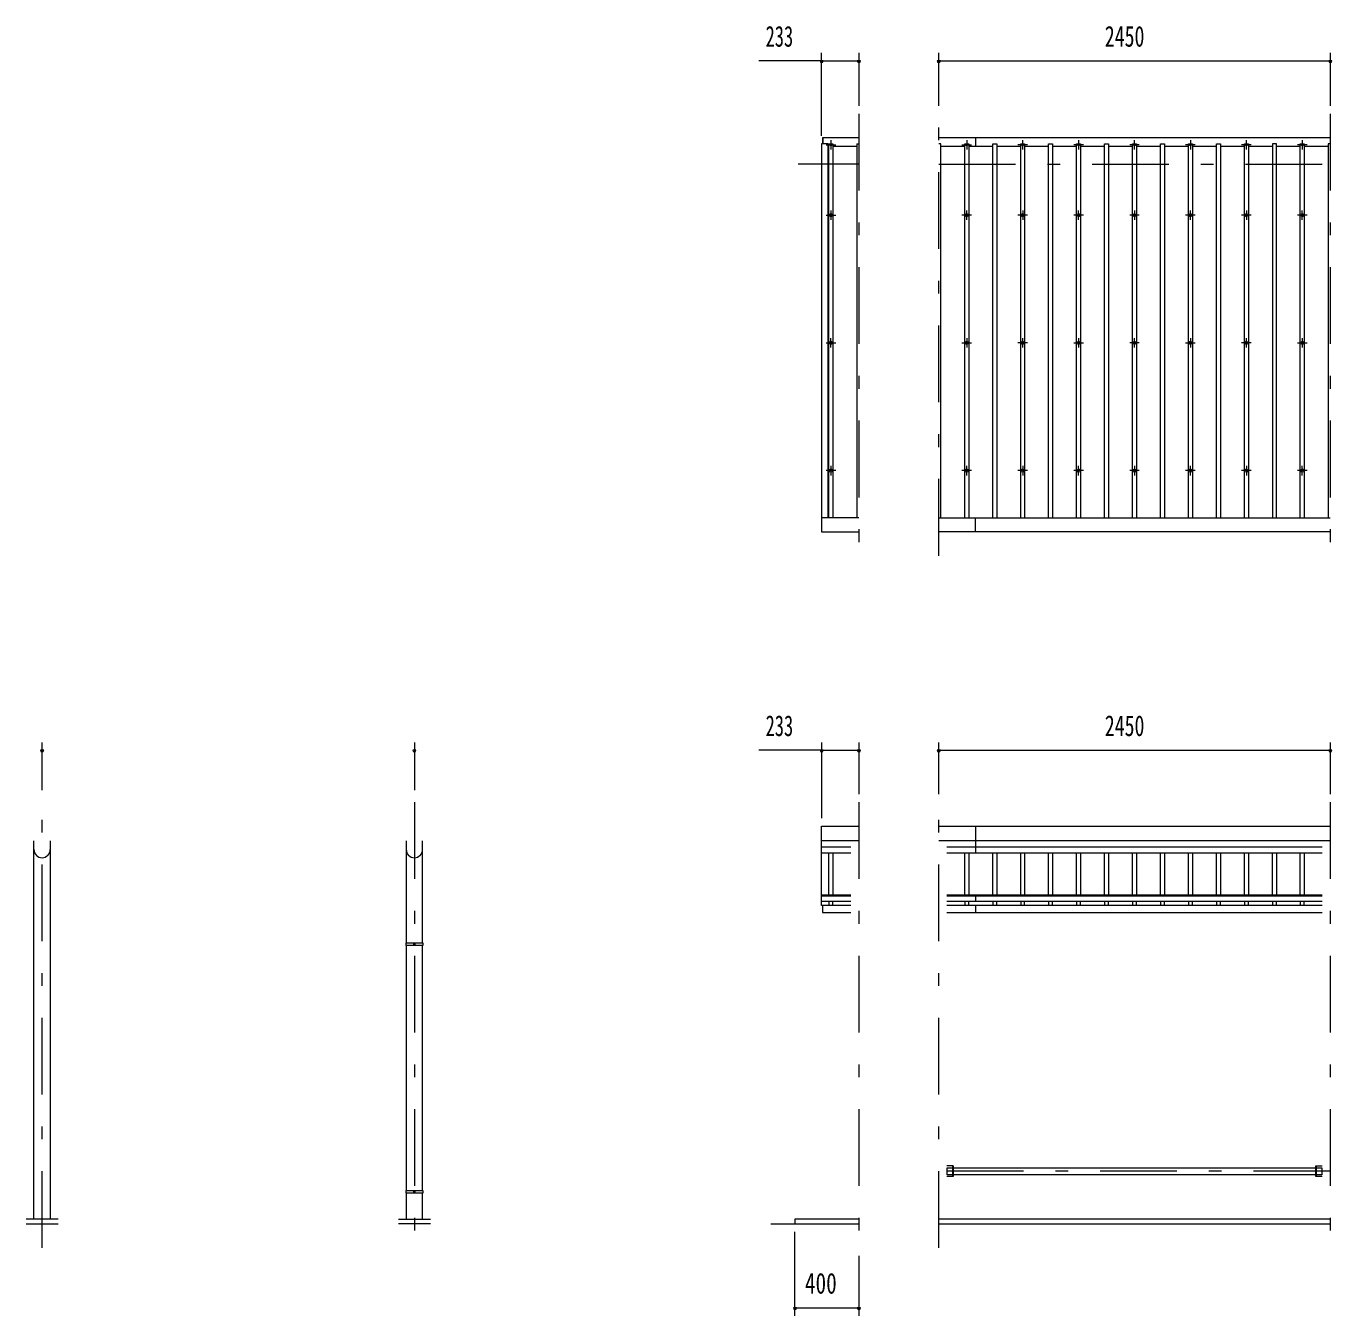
# Model space of a CAD drawing. Units: millimetres, scale not verified. Extents: x -25244 to 25244, y -10500 to 10500.
# Drawn here: x -25244 to -17073, y 1571 to 9642 of the extents above; entities that cross this region are included whole.
import ezdxf
from ezdxf.enums import TextEntityAlignment as Align

# ---------------------------------------------------------------- set-up
doc = ezdxf.new("R2010")
doc.units = ezdxf.units.MM
doc.header["$LTSCALE"] = 40
doc.linetypes.add('USER3', pattern=[24, 12, -5, 2, -5])
for name, color, linetype, lineweight in [('0-2_1-05BOLD', 7, 'Continuous', 18), ('0-3_1-25CENTER', 3, 'USER3', 18), ('0-4_1-45THIN', 4, 'Continuous', 18), ('0-5_1-55DIM', 3, 'Continuous', 18)]:
    doc.layers.add(name, color=color, linetype=linetype, lineweight=lineweight)
doc.styles.add('ＭＳ ゴシック', font='')
doc.styles.get('ＭＳ ゴシック').set_extended_font_data('MS Gothic')

msp = doc.modelspace()

# ---------------------------------------------------------------- linework, layer by layer
at = {"layer": '0-2_1-05BOLD'}
for p, q in [((-20260.77, 8942.67), (-20260.77, 8904.31)), ((-20032.77, 8942.67), (-20260.77, 8942.67)), ((-20255.77, 8904.31), (-20255.77, 8942.67)), ((-17082.77, 8942.67), (-19532.77, 8942.67)), ((-19302.77, 8942.67), (-19302.77, 8889.32)), ((-20225.78, 8904.31), (-20265.78, 8904.31)), ((-20265.78, 8904.31), (-20265.77, 6477.67)), ((-20225.77, 6565.11), (-20225.78, 8904.31)), ((-20032.77, 6565.11), (-20265.77, 6565.11)), ((-19532.77, 6565.11), (-17082.78, 6565.11)), ((-19302.77, 6477.67), (-19302.77, 6565.11)), ((-20265.77, 6477.67), (-20032.77, 6477.67)), ((-17082.78, 6477.67), (-19532.77, 6477.67)), ((-20265.78, 4634.67), (-20032.77, 4634.67)), ((-20265.78, 4139.38), (-20265.78, 4634.67)), ((-19532.78, 4634.67), (-17082.78, 4634.67)), ((-19302.78, 4634.67), (-19302.78, 4465.72)), ((-25194.76, 2175.67), (-25194.76, 4543.46)), ((-25093.16, 4543.46), (-25093.16, 2175.67)), ((-22865.03, 4543.46), (-22865.03, 3904.27)), ((-22763.42, 3904.27), (-22763.42, 4543.46)), ((-20032.77, 4543.88), (-20265.78, 4543.88)), ((-20265.78, 4504.8), (-20083.58, 4504.8)), ((-17082.78, 4543.88), (-19532.78, 4543.88)), ((-19481.98, 4504.8), (-17133.58, 4504.8)), ((-20083.58, 4465.72), (-20265.78, 4465.72)), ((-17133.58, 4465.72), (-19481.98, 4465.72)), ((-20265.78, 4205.57), (-20083.58, 4205.57)), ((-20083.58, 4196.18), (-20265.78, 4196.18)), ((-19481.98, 4205.57), (-17133.58, 4205.57)), ((-17133.58, 4196.18), (-19481.98, 4196.18)), ((-19302.78, 4205.57), (-19302.78, 4166.55)), ((-20265.78, 4166.55), (-20083.57, 4166.55)), ((-20083.57, 4139.38), (-20265.78, 4139.38)), ((-20260.78, 4139.38), (-20260.78, 4094.37)), ((-20260.78, 4094.37), (-20083.57, 4094.37)), ((-19481.98, 4166.55), (-17133.58, 4166.55)), ((-17133.58, 4139.38), (-19481.98, 4139.38)), ((-19481.98, 4094.37), (-17133.58, 4094.37)), ((-19302.78, 4139.38), (-19302.78, 4094.37)), ((-22866.62, 3904.27), (-22761.82, 3904.27)), ((-22866.62, 3888.27), (-22866.62, 3904.27)), ((-22761.82, 3888.27), (-22866.62, 3888.27)), ((-22865.03, 3888.27), (-22865.03, 2354.27)), ((-22817.28, 3888.27), (-22817.28, 3904.27)), ((-22811.18, 3896.27), (-22817.28, 3896.27)), ((-22811.18, 3904.27), (-22811.18, 3888.27)), ((-22763.42, 2354.27), (-22763.42, 3888.27)), ((-22761.82, 3904.27), (-22761.82, 3888.27)), ((-19441.98, 2508.67), (-19481.98, 2508.67)), ((-19480.28, 2497.02), (-19445.18, 2497.02)), ((-19480.28, 2454.32), (-19480.28, 2497.02)), ((-19445.18, 2454.32), (-19480.28, 2454.32)), ((-19445.18, 2442.67), (-19445.18, 2508.67)), ((-19441.98, 2508.67), (-19441.98, 2442.67)), ((-19441.98, 2497.02), (-17173.58, 2497.02)), ((-17173.58, 2454.32), (-19441.98, 2454.32)), ((-17173.58, 2508.67), (-17133.58, 2508.67)), ((-17173.58, 2442.67), (-17173.58, 2508.67)), ((-17170.38, 2508.67), (-17170.38, 2442.67)), ((-17170.38, 2497.02), (-17135.28, 2497.02)), ((-17135.28, 2454.32), (-17170.38, 2454.32)), ((-17135.28, 2497.02), (-17135.28, 2454.32)), ((-19441.98, 2442.67), (-19481.98, 2442.67)), ((-17133.58, 2442.67), (-17173.58, 2442.67)), ((-22866.62, 2354.27), (-22761.82, 2354.27)), ((-22866.62, 2338.27), (-22866.62, 2354.27)), ((-22761.82, 2338.27), (-22866.62, 2338.27)), ((-22865.03, 2338.27), (-22865.03, 2175.67)), ((-22817.28, 2338.27), (-22817.28, 2354.27)), ((-22811.18, 2346.27), (-22817.28, 2346.27)), ((-22811.18, 2354.27), (-22811.18, 2338.27)), ((-22763.42, 2175.67), (-22763.42, 2338.27)), ((-22761.82, 2354.27), (-22761.82, 2338.27)), ((-25043.96, 2175.67), (-25243.96, 2175.67)), ((-25243.96, 2145.67), (-25043.96, 2145.67)), ((-22914.22, 2175.67), (-22714.22, 2175.67)), ((-22714.22, 2145.67), (-22914.22, 2145.67)), ((-20582.78, 2145.67), (-20032.77, 2145.67)), ((-20432.77, 2175.67), (-20432.77, 2145.67)), ((-20032.77, 2175.67), (-20432.77, 2175.67)), ((-17082.78, 2175.67), (-19532.78, 2175.67)), ((-19532.78, 2145.67), (-17082.78, 2145.67))]:
    msp.add_line(p, q, dxfattribs=at)
for centre in [(-20207.77, 8458.52), (-19357.77, 8458.52), (-19007.77, 8458.52), (-18657.77, 8458.52), (-18307.77, 8458.52), (-17957.77, 8458.52), (-17607.77, 8458.52), (-17257.77, 8458.52), (-20207.77, 7659.47), (-19357.77, 7659.47), (-19007.77, 7659.47), (-18657.77, 7659.47), (-18307.77, 7659.47), (-17957.77, 7659.47), (-17607.77, 7659.47), (-17257.77, 7659.47), (-20207.77, 6860.43), (-19357.77, 6860.43), (-19007.77, 6860.43), (-18657.77, 6860.43), (-18307.77, 6860.43), (-17957.77, 6860.43), (-17607.77, 6860.43), (-17257.77, 6860.43)]:
    msp.add_circle(centre, 10, dxfattribs=at)
for centre, radius, start, end in [((-20207.77, 8888.07), 14.5, 46.39838, 133.60162), ((-20207.77, 8909.07), 14.5, 226.3961, 313.6039), ((-19357.77, 8888.07), 14.5, 46.39838, 133.60162), ((-19357.77, 8909.07), 14.5, 226.3961, 313.6039), ((-19007.77, 8888.07), 14.5, 46.39838, 133.60162), ((-19007.77, 8909.07), 14.5, 226.3961, 313.6039), ((-18657.77, 8888.07), 14.5, 46.39838, 133.60162), ((-18657.77, 8909.07), 14.5, 226.3961, 313.6039), ((-18307.77, 8888.07), 14.5, 46.39838, 133.60162), ((-18307.77, 8909.07), 14.5, 226.3961, 313.6039), ((-17957.77, 8888.07), 14.5, 46.39838, 133.60162), ((-17957.77, 8909.07), 14.5, 226.3961, 313.6039), ((-17607.77, 8888.07), 14.5, 46.39838, 133.60162), ((-17607.77, 8909.07), 14.5, 226.3961, 313.6039), ((-17257.77, 8888.07), 14.5, 46.39838, 133.60162), ((-17257.77, 8909.07), 14.5, 226.3961, 313.6039), ((-25143.96, 4488.48), 50.8, 180, 0), ((-22814.22, 4488.48), 50.8, 180, 0)]:
    msp.add_arc(centre, radius, start, end, dxfattribs=at)
at = {"layer": '0-3_1-25CENTER'}
for p, q in [((-20032.77, 9092.67), (-20032.77, 6327.67)), ((-19532.77, 6327.67), (-19532.77, 9092.67)), ((-17082.77, 9092.67), (-17082.77, 6327.67)), ((-20207.77, 8928.57), (-20207.77, 8868.57)), ((-19357.77, 8928.57), (-19357.77, 8868.57)), ((-19007.77, 8868.57), (-19007.77, 8928.57)), ((-18657.77, 8928.57), (-18657.77, 8868.57)), ((-18307.77, 8868.57), (-18307.77, 8928.57)), ((-17957.77, 8928.57), (-17957.77, 8868.57)), ((-17607.77, 8868.57), (-17607.77, 8928.57)), ((-17257.77, 8928.57), (-17257.77, 8868.57)), ((-20237.77, 8898.57), (-20177.77, 8898.57)), ((-19387.77, 8898.57), (-19327.77, 8898.57)), ((-18977.77, 8898.57), (-19037.77, 8898.57)), ((-18627.77, 8898.57), (-18687.77, 8898.57)), ((-18277.77, 8898.57), (-18337.77, 8898.57)), ((-17927.77, 8898.57), (-17987.77, 8898.57)), ((-17577.77, 8898.57), (-17637.77, 8898.57)), ((-17227.77, 8898.57), (-17287.77, 8898.57)), ((-20032.77, 8777.67), (-20412.77, 8777.67)), ((-19532.77, 8777.67), (-17082.78, 8777.67)), ((-20237.77, 8458.52), (-20177.77, 8458.52)), ((-20207.77, 8488.51), (-20207.77, 8428.52)), ((-19327.77, 8458.52), (-19387.77, 8458.52)), ((-19357.77, 8428.52), (-19357.77, 8488.51)), ((-18977.77, 8458.52), (-19037.77, 8458.52)), ((-19007.77, 8488.51), (-19007.77, 8428.52)), ((-18627.77, 8458.52), (-18687.77, 8458.52)), ((-18657.77, 8428.52), (-18657.77, 8488.51)), ((-18277.77, 8458.52), (-18337.77, 8458.52)), ((-18307.77, 8488.51), (-18307.77, 8428.52)), ((-17927.77, 8458.52), (-17987.77, 8458.52)), ((-17957.77, 8428.52), (-17957.77, 8488.51)), ((-17577.77, 8458.52), (-17637.77, 8458.52)), ((-17607.77, 8488.51), (-17607.77, 8428.52)), ((-17227.77, 8458.52), (-17287.77, 8458.52)), ((-17257.77, 8428.52), (-17257.77, 8488.51)), ((-20207.77, 7629.47), (-20207.77, 7689.48)), ((-19357.77, 7689.48), (-19357.77, 7629.47)), ((-19007.77, 7629.47), (-19007.77, 7689.48)), ((-18657.77, 7689.48), (-18657.77, 7629.47)), ((-18307.77, 7629.47), (-18307.77, 7689.48)), ((-17957.77, 7689.48), (-17957.77, 7629.47)), ((-17607.77, 7629.47), (-17607.77, 7689.48)), ((-17257.77, 7689.48), (-17257.77, 7629.47)), ((-20237.77, 7659.47), (-20177.77, 7659.47)), ((-19387.77, 7659.47), (-19327.77, 7659.47)), ((-18977.77, 7659.47), (-19037.77, 7659.47)), ((-18687.77, 7659.47), (-18627.77, 7659.47)), ((-18277.77, 7659.47), (-18337.77, 7659.47)), ((-17987.77, 7659.47), (-17927.77, 7659.47)), ((-17577.77, 7659.47), (-17637.77, 7659.47)), ((-17287.77, 7659.47), (-17227.77, 7659.47)), ((-20207.77, 6890.43), (-20207.77, 6830.43)), ((-19357.77, 6830.43), (-19357.77, 6890.43)), ((-19007.77, 6890.43), (-19007.77, 6830.43)), ((-18657.77, 6830.43), (-18657.77, 6890.43)), ((-18307.77, 6890.43), (-18307.77, 6830.43)), ((-17957.77, 6830.43), (-17957.77, 6890.43)), ((-17607.77, 6890.43), (-17607.77, 6830.43)), ((-17257.77, 6830.43), (-17257.77, 6890.43)), ((-20177.77, 6860.43), (-20237.77, 6860.43)), ((-19327.77, 6860.43), (-19387.77, 6860.43)), ((-18977.77, 6860.43), (-19037.77, 6860.43)), ((-18627.77, 6860.43), (-18687.77, 6860.43)), ((-18277.77, 6860.43), (-18337.77, 6860.43)), ((-17927.77, 6860.43), (-17987.77, 6860.43)), ((-17577.77, 6860.43), (-17637.77, 6860.43)), ((-17227.77, 6860.43), (-17287.77, 6860.43)), ((-25143.96, 1995.67), (-25143.96, 4784.67)), ((-22814.22, 4784.67), (-22814.22, 1995.67)), ((-20032.78, 4784.67), (-20032.78, 1995.67)), ((-19532.78, 1995.67), (-19532.78, 4784.67)), ((-17082.78, 4784.67), (-17082.78, 1995.67)), ((-17082.78, 2475.67), (-19532.78, 2475.67))]:
    msp.add_line(p, q, dxfattribs=at)
at = {"layer": '0-4_1-45THIN'}
for p, q in [((-20220.27, 8889.32), (-20225.78, 8889.32)), ((-20220.27, 6565.11), (-20220.27, 8904.31)), ((-20220.27, 8904.31), (-20195.27, 8904.31)), ((-20195.27, 8904.31), (-20195.27, 6565.11)), ((-20195.27, 8889.32), (-20045.27, 8889.32)), ((-20045.27, 8904.31), (-20045.27, 6565.11)), ((-20045.27, 8904.31), (-20032.77, 8904.31)), ((-19520.27, 8904.31), (-19532.77, 8904.31)), ((-19520.27, 6565.11), (-19520.27, 8904.31)), ((-19520.27, 8889.32), (-19370.27, 8889.32)), ((-19370.27, 6565.11), (-19370.27, 8904.31)), ((-19370.27, 8904.31), (-19345.27, 8904.31)), ((-19345.27, 8904.31), (-19345.27, 6565.11)), ((-19345.27, 8889.32), (-19195.27, 8889.32)), ((-19195.27, 6565.11), (-19195.27, 8904.31)), ((-19195.27, 8904.31), (-19170.27, 8904.31)), ((-19170.27, 8904.31), (-19170.27, 6565.11)), ((-19170.27, 8889.32), (-19020.27, 8889.32)), ((-19020.27, 6565.11), (-19020.27, 8904.31)), ((-19020.27, 8904.31), (-18995.27, 8904.31)), ((-18995.27, 8904.31), (-18995.27, 6565.11)), ((-18995.27, 8889.32), (-18845.27, 8889.32)), ((-18845.27, 6565.11), (-18845.27, 8904.31)), ((-18845.27, 8904.31), (-18820.27, 8904.31)), ((-18820.27, 8904.31), (-18820.27, 6565.11)), ((-18820.27, 8889.32), (-18670.27, 8889.32)), ((-18670.27, 6565.11), (-18670.27, 8904.31)), ((-18670.27, 8904.31), (-18645.27, 8904.31)), ((-18645.27, 8904.31), (-18645.27, 6565.11)), ((-18645.27, 8889.32), (-18495.27, 8889.32)), ((-18495.27, 6565.11), (-18495.27, 8904.31)), ((-18495.27, 8904.31), (-18470.27, 8904.31)), ((-18470.27, 8904.31), (-18470.27, 6565.11)), ((-18470.27, 8889.32), (-18320.27, 8889.32)), ((-18320.27, 6565.11), (-18320.27, 8904.31)), ((-18320.27, 8904.31), (-18295.27, 8904.31)), ((-18295.27, 8904.31), (-18295.27, 6565.11)), ((-18295.27, 8889.32), (-18145.27, 8889.32)), ((-18145.27, 6565.11), (-18145.27, 8904.31)), ((-18145.27, 8904.31), (-18120.27, 8904.31)), ((-18120.27, 8904.31), (-18120.27, 6565.11)), ((-18120.27, 8889.32), (-17970.27, 8889.32)), ((-17970.27, 6565.11), (-17970.27, 8904.31)), ((-17970.27, 8904.31), (-17945.27, 8904.31)), ((-17945.27, 8904.31), (-17945.27, 6565.11)), ((-17945.27, 8889.32), (-17795.27, 8889.32)), ((-17795.27, 6565.11), (-17795.27, 8904.31)), ((-17795.27, 8904.31), (-17770.27, 8904.31)), ((-17770.27, 8904.31), (-17770.27, 6565.11)), ((-17770.27, 8889.32), (-17620.27, 8889.32)), ((-17620.27, 6565.11), (-17620.27, 8904.31)), ((-17620.27, 8904.31), (-17595.27, 8904.31)), ((-17595.27, 8904.31), (-17595.27, 6565.11)), ((-17595.27, 8889.32), (-17445.27, 8889.32)), ((-17420.27, 8904.31), (-17445.27, 8904.31)), ((-17445.27, 8904.31), (-17445.27, 6565.11)), ((-17420.27, 6565.11), (-17420.27, 8904.31)), ((-17420.27, 8889.32), (-17270.27, 8889.32)), ((-17270.27, 6565.11), (-17270.27, 8904.31)), ((-17270.27, 8904.31), (-17245.27, 8904.31)), ((-17245.27, 8904.31), (-17245.27, 6565.11)), ((-17245.27, 8889.32), (-17095.27, 8889.32)), ((-20220.28, 4205.57), (-20220.28, 4465.72)), ((-20195.27, 4465.72), (-20195.27, 4205.57)), ((-19370.27, 4205.57), (-19370.27, 4465.72)), ((-19345.27, 4465.72), (-19345.27, 4205.57)), ((-19195.28, 4205.57), (-19195.28, 4465.72)), ((-19170.27, 4465.72), (-19170.27, 4205.57)), ((-19020.27, 4205.57), (-19020.27, 4465.72)), ((-18995.27, 4465.72), (-18995.27, 4205.57)), ((-18845.27, 4205.57), (-18845.27, 4465.72)), ((-18820.28, 4465.72), (-18820.28, 4205.57)), ((-18670.27, 4205.57), (-18670.27, 4465.72)), ((-18645.27, 4465.72), (-18645.27, 4205.57)), ((-18495.27, 4205.57), (-18495.27, 4465.72)), ((-18470.27, 4465.72), (-18470.27, 4205.57)), ((-18320.27, 4205.57), (-18320.27, 4465.72)), ((-18295.27, 4465.72), (-18295.27, 4205.57)), ((-18145.27, 4205.57), (-18145.27, 4465.72)), ((-18120.27, 4465.72), (-18120.27, 4205.57)), ((-17970.27, 4205.57), (-17970.27, 4465.72)), ((-17945.27, 4465.72), (-17945.27, 4205.57)), ((-17795.28, 4205.57), (-17795.28, 4465.72)), ((-17770.27, 4465.72), (-17770.27, 4205.57)), ((-17620.28, 4205.57), (-17620.28, 4465.72)), ((-17595.27, 4465.72), (-17595.27, 4205.57)), ((-17445.28, 4205.57), (-17445.28, 4465.72)), ((-17420.27, 4465.72), (-17420.27, 4205.57)), ((-17270.28, 4205.57), (-17270.28, 4465.72)), ((-17245.28, 4465.72), (-17245.28, 4205.57)), ((-20220.28, 4166.55), (-20220.28, 4139.38)), ((-20195.27, 4139.38), (-20195.27, 4166.55)), ((-19370.27, 4166.55), (-19370.27, 4139.38)), ((-19345.27, 4139.38), (-19345.27, 4166.55)), ((-19195.28, 4166.55), (-19195.28, 4139.38)), ((-19170.27, 4139.38), (-19170.27, 4166.55)), ((-19020.27, 4166.55), (-19020.27, 4139.38)), ((-18995.27, 4139.38), (-18995.27, 4166.55)), ((-18845.27, 4166.55), (-18845.27, 4139.38)), ((-18820.28, 4139.38), (-18820.28, 4166.55)), ((-18670.27, 4166.55), (-18670.27, 4139.38)), ((-18645.27, 4139.38), (-18645.27, 4166.55)), ((-18495.27, 4166.55), (-18495.27, 4139.38)), ((-18470.27, 4139.38), (-18470.27, 4166.55)), ((-18320.27, 4166.55), (-18320.27, 4139.38)), ((-18295.27, 4139.38), (-18295.27, 4166.55)), ((-18145.27, 4166.55), (-18145.27, 4139.38)), ((-18120.27, 4139.38), (-18120.27, 4166.55)), ((-17970.27, 4166.55), (-17970.27, 4139.38)), ((-17945.27, 4139.38), (-17945.27, 4166.55)), ((-17795.28, 4166.55), (-17795.28, 4139.38)), ((-17770.27, 4139.38), (-17770.27, 4166.55)), ((-17620.28, 4166.55), (-17620.28, 4139.38)), ((-17595.27, 4139.38), (-17595.27, 4166.55)), ((-17445.28, 4166.55), (-17445.28, 4139.38)), ((-17420.27, 4139.38), (-17420.27, 4166.55)), ((-17270.28, 4166.55), (-17270.28, 4139.38)), ((-17245.28, 4139.38), (-17245.28, 4166.55))]:
    msp.add_line(p, q, dxfattribs=at)
msp.add_lwpolyline([(-17082.77, 8904.31), (-17095.27, 8904.31), (-17095.27, 6565.11)], dxfattribs=at)
at = {"layer": '0-5_1-55DIM'}
for p, q in [((-20265.77, 9423.67), (-20658.27, 9423.67)), ((-20255.78, 9423.67), (-20275.78, 9423.67)), ((-20265.78, 8954.31), (-20265.78, 9473.67)), ((-20265.78, 9423.67), (-20032.77, 9423.67)), ((-20022.77, 9423.67), (-20042.77, 9423.67)), ((-20032.77, 9473.67), (-20032.77, 9142.67)), ((-19522.77, 9423.67), (-19542.77, 9423.67)), ((-19532.77, 9142.67), (-19532.77, 9473.67)), ((-19532.77, 9423.67), (-17082.77, 9423.67)), ((-17072.77, 9423.67), (-17092.77, 9423.67)), ((-17082.77, 9473.67), (-17082.77, 9142.67)), ((-25143.96, 4860.67), (-25143.96, 5159.67)), ((-22814.22, 5159.67), (-22814.22, 4860.67)), ((-20265.78, 5159.67), (-20265.78, 4684.67)), ((-20032.78, 5159.67), (-20032.78, 4834.67)), ((-19532.78, 4834.67), (-19532.78, 5159.67)), ((-17082.78, 5159.67), (-17082.78, 4834.67)), ((-25133.96, 5109.67), (-25153.96, 5109.67)), ((-22804.22, 5109.67), (-22824.22, 5109.67)), ((-20265.78, 5109.67), (-20658.28, 5109.67)), ((-20255.78, 5109.67), (-20275.78, 5109.67)), ((-20265.78, 5109.67), (-20032.78, 5109.67)), ((-20022.78, 5109.67), (-20042.78, 5109.67)), ((-19522.78, 5109.67), (-19542.78, 5109.67)), ((-19532.78, 5109.67), (-17082.78, 5109.67)), ((-17072.78, 5109.67), (-17092.78, 5109.67)), ((-20432.77, 1570.67), (-20432.77, 2095.67)), ((-20032.78, 1945.67), (-20032.78, 1570.67)), ((-20422.77, 1620.67), (-20442.77, 1620.67)), ((-20432.77, 1620.67), (-20032.78, 1620.67)), ((-20022.78, 1620.67), (-20042.78, 1620.67))]:
    msp.add_line(p, q, dxfattribs=at)
for centre in [(-20265.78, 9423.67), (-20032.77, 9423.67), (-19532.77, 9423.67), (-17082.77, 9423.67), (-25143.96, 5109.67), (-22814.22, 5109.67), (-20265.78, 5109.67), (-20032.78, 5109.67), (-19532.78, 5109.67), (-17082.78, 5109.67), (-20432.77, 1620.67), (-20032.78, 1620.67)]:
    msp.add_arc(centre, 10, 180, 0, dxfattribs=at)

# ---------------------------------------------------------------- texts
at = {"layer": '0-5_1-55DIM', "color": 7, "style": 'ＭＳ ゴシック'}
for s, width, p in [('233', 0.65, (-20616.44, 9473.67)), ('2450', 0.7, (-18493.78, 9473.67)), ('233', 0.65, (-20616.45, 5159.67)), ('2450', 0.7, (-18493.79, 5159.67)), ('400', 0.75, (-20370.4, 1670.67))]:
    msp.add_text(s, height=130.2, dxfattribs=dict(at, width=width)).set_placement(p, align=Align.BOTTOM_LEFT)

doc.saveas('drawing.dxf')
